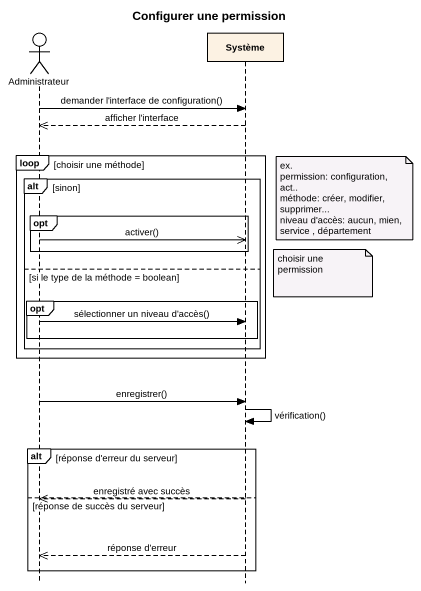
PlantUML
@startuml
title Configurer une permission
hide footbox
actor Administrateur
participant Système

Administrateur -> Système : demander l'interface de configuration()
Système -->> Administrateur : afficher l'interface
loop choisir une méthode
  alt sinon
    note right of Système
      ex.
      permission: configuration, act..
      méthode: créer, modifier, supprimer...
      niveau d'accès: aucun, mien, service , département
    end note
    opt
      Administrateur ->> Système : activer()
    end
  else si le type de la méthode = boolean
    note right of Système : choisir une permission
    opt
      Administrateur -> Système : sélectionner un niveau d'accès()
    end
  end
end
Administrateur -> Système : enregistrer()
Système -> Système : vérification()
alt réponse d'erreur du serveur
else réponse de succès du serveur
  Système -->> Administrateur : enregistré avec succès
  Système -->> Administrateur : réponse d'erreur
end
@enduml
